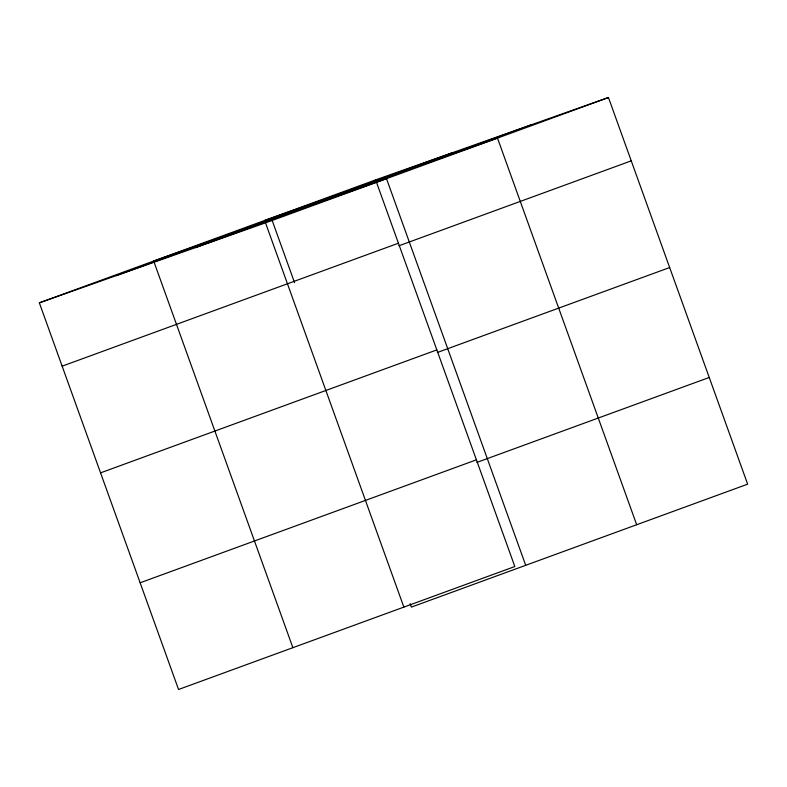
<?xml version="1.0" encoding="UTF-8"?>
<svg xmlns="http://www.w3.org/2000/svg" width="787" height="787" viewBox="0 0 787 787"><rect width="100%" height="100%" fill="white"/><g stroke="black" fill="none" stroke-linecap="round" stroke-linejoin="round"><path stroke-width="1.18" d="M375.625 179.889L514.826 566.532L178.551 689.481L39.35 302.838L375.625 179.889L608.449 97.519L747.65 484.162L411.375 607.111L410.135 603.668M116.181 275.657L452.456 152.708M195.343 247.649L531.619 124.7M39.35 302.838L272.174 220.468L608.449 97.519M62.153 366.162L398.429 243.213M398.911 245.79L631.253 160.843M100.559 472.859L436.834 349.91M437.326 352.487L669.658 267.541M140.135 582.783L476.41 459.834M476.902 462.412L709.235 377.465M636.683 524.732L497.482 138.089L264.658 220.458L403.859 607.102M525.706 565.312L386.506 178.669L153.681 261.038L292.882 647.681M272.174 220.468L294.554 282.641"/></g></svg>
